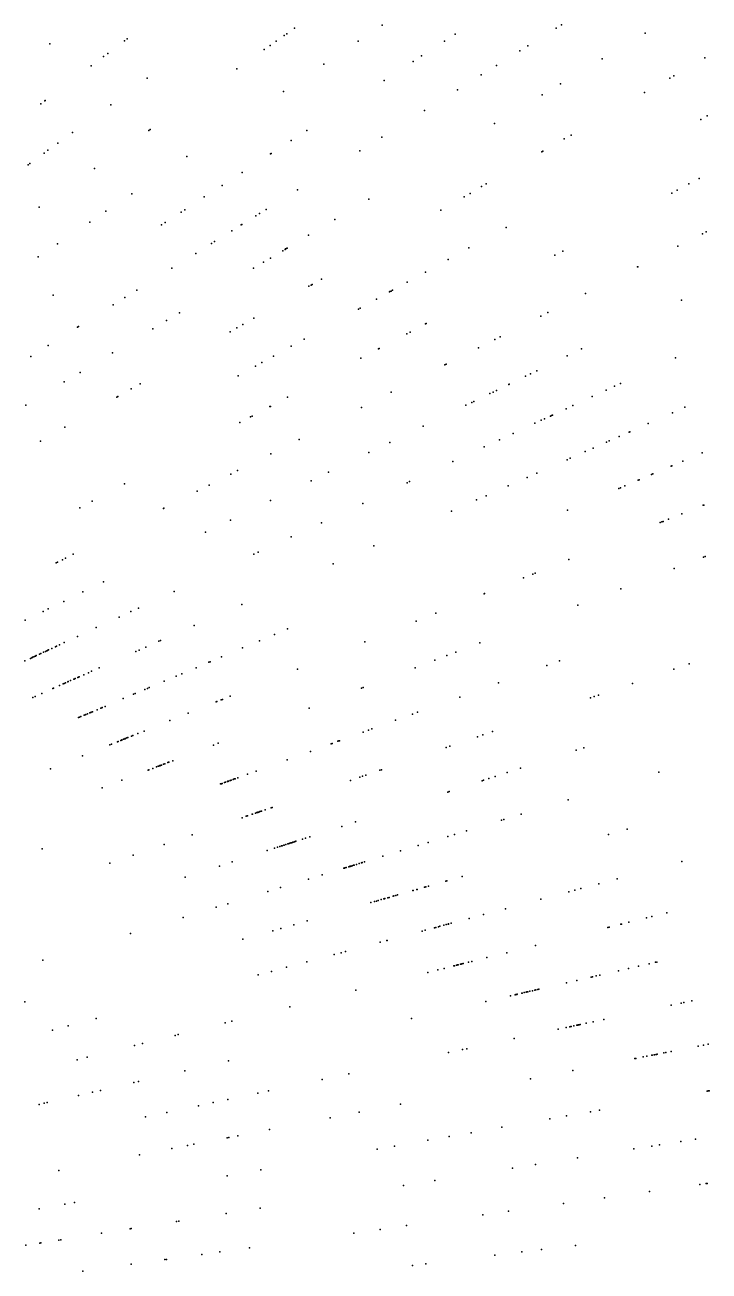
# Model space of a CAD drawing. Header units: metres. Extents: x -4327 to 4266, y -3886 to 3992.
# Drawn here: x 372.2 to 506.3, y 53.9 to 298.3 of the extents above; entities that cross this region are included whole.
import ezdxf

# ---------------------------------------------------------------- set-up
doc = ezdxf.new("R2010")
doc.units = ezdxf.units.M

msp = doc.modelspace()

# ---------------------------------------------------------------- linework, layer by layer
for p in [(442.2, 298.27, 2472.88), (477.36, 298.29, 2471.97), (423.04, 296.21, 2439.43), (423.55, 296.57, 2468.94), (425.06, 297.63, 2477.75), (456.55, 296.49, 2477.91), (476.36, 297.66, 2473.01), (493.77, 296.69, 2479.72), (377.07, 294.6, 2479.75), (391.7, 295.17, 2469.26), (392.25, 295.58, 2472.69), (419.09, 293.45, 2469.82), (420.28, 294.28, 2470.03), (421.48, 295.13, 2477.13), (437.51, 295.1, 2479.46), (454.43, 295.11, 2472.83), (470.78, 294.17, 2475.26), (387.59, 292.07, 2471.55), (388.44, 292.71, 2469.81), (448.31, 291.13, 2478.26), (449.95, 292.2, 2474.25), (469.22, 293.2, 2473.37), (485.34, 291.62, 2467.88), (485.37, 291.64, 2480.44), (505.5, 291.85, 2475.87), (385.17, 290.25, 2470.36), (413.74, 289.7, 2472.18), (430.8, 290.58, 2474.53), (461.66, 288.48, 2465.11), (464.64, 290.34, 2474.57), (396.18, 287.84, 2486.74), (442.59, 287.42, 2453.13), (477.16, 286.71, 2469.54), (498.63, 287.88, 2478.5), (499.38, 288.32, 2463.92), (422.91, 285.25, 2469.36), (457.01, 285.57, 2465.8), (473.62, 284.58, 2482.76), (493.65, 285.01, 2465.98), (375.3, 282.81, 2478.85), (376.12, 283.42, 2476.87), (376.15, 283.45, -3.72), (389.04, 282.65, 2477.51), (450.5, 281.5, 2482.55), (464.27, 278.96, 2471.85), (504.68, 279.75, 2465.63), (505.96, 280.46, 2465.8), (381.53, 277.2, -88.07), (396.47, 277.61, -84.12), (396.74, 277.8, -83.63), (427.46, 277.59, 2480.94), (442.13, 276.27, 2469.31), (479.27, 276.7, 2480.26), (376.73, 273.71, -91.17), (378.63, 275.09, 2476.16), (424.39, 275.6, 2483.73), (477.91, 275.92, 2460.63), (375.95, 273.14, 2480.85), (403.94, 272.46, -84.41), (420.37, 272.99, 2467.1), (420.5, 273.07, 2467.83), (437.86, 273.61, 2472.16), (473.53, 273.39, 2456.89), (473.74, 273.51, 2470.67), (372.83, 270.88, 2475.21), (373.19, 271.14, 2492.68), (385.82, 270.15, 2484.5), (414.8, 269.38, -79.86), (410.87, 266.82, -85.14), (461.72, 266.58, 2484.95), (462.62, 267.1, 2483.19), (502.36, 267.11, 2467.5), (504.34, 268.16, 2483.41), (393.14, 265.17, 2450.28), (407.37, 264.55, 2488.03), (425.66, 265.98, 2456.75), (439.63, 264.15, 2475.94), (458.28, 264.59, 2473.02), (459.45, 265.26, 2472.73), (498.99, 265.32, 2469.41), (500.08, 265.9, 2468.61), (375, 262.57, 2473.75), (388.08, 261.76, 2447.38), (402.81, 261.59, -87.8), (403.54, 262.06, -85.79), (419.48, 262.12, -82.64), (453.7, 261.94, 2468.01), (384.91, 259.62, 2478.64), (398.95, 259.08, 2472.4), (399.68, 259.55, -13.39), (414.61, 259.07, -92.13), (414.74, 259.16, -89.95), (417.44, 260.84, -93.31), (418.21, 261.33, 2447.82), (432.94, 260.13, 2472.18), (412.79, 257.94, -84.32), (427.81, 257.05, 2463.45), (466.51, 258.59, 2472.88), (505, 257.31, 2489.03), (505.74, 257.69, 2473.97), (378.59, 255.36, 2475.23), (408.75, 255.42, -85.4), (409.39, 255.81, -86.89), (423.19, 254.28, -93.59), (423.31, 254.35, -94.18), (423.45, 254.43, 2480.03), (423.58, 254.51, -91.17), (459.22, 254.55, 2453.7), (500.21, 254.87, 2490.51), (374.82, 252.82, 2480.89), (405.68, 253.49, 2479.02), (418.97, 251.75, 2474.94), (418.98, 251.75, 2446.91), (420.36, 252.58, -82.2), (422.76, 254.02, -82.12), (455.14, 252.29, 2484.84), (476.1, 253.15, 2467.26), (477.61, 253.95, 2475.08), (401.01, 250.58, 2479.56), (417.04, 250.58, -82.65), (450.71, 249.83, 2447.34), (492.27, 250.82, 2476.11), (492.32, 250.85, 2476.36), (427.87, 247.03, -88.92), (428.28, 247.27, -86.23), (428.5, 247.39, -86.27), (430.33, 248.45, -94.2), (447.16, 247.86, 2468.1), (377.74, 245.31, 2479.17), (391.79, 244.82, 2481.36), (394.17, 246.3, 2481.34), (441.1, 244.5, 2475.4), (443.65, 245.92, -91.87), (443.76, 245.98, -79.08), (444, 246.11, -80.55), (444.27, 246.26, -78.61), (482.1, 245.64, 2482.21), (389.48, 243.38, 2474.24), (437.56, 242.54, 2469.33), (437.92, 242.74, -87.3), (437.92, 242.74, -87.3), (500.88, 244.3, 2472.22), (399.93, 240.3, 2475.92), (402.52, 241.86, 2484.51), (414.95, 239.57, 2475.81), (417.09, 240.8, 2474.06), (450.73, 239.66, 2450.9), (450.83, 239.71, -77.88), (450.87, 239.73, -77.6), (473.32, 241.17, 2482.55), (474.7, 241.87, 2476.59), (382.5, 239.01, 2474.99), (382.68, 239.13, 2483.84), (397.28, 238.71, 2481.84), (412.41, 238.11, 2475.1), (413.74, 238.87, 2475.83), (447.08, 237.72, 2457.89), (447.7, 238.04, -92.97), (465.35, 237.11, 2460.43), (376.79, 235.44, 2484.08), (424.42, 235.26, 2478.44), (426.92, 236.64, 2478.65), (441.5, 234.75, 2474.99), (441.61, 234.81, -79.92), (461.09, 234.94, -88.49), (464.32, 236.58, 2481.62), (481.33, 234.76, 2476.25), (373.34, 233.29, 2476.93), (389.39, 233.97, 2477.45), (420.96, 233.34, 2479.72), (438.07, 232.93, 2469.66), (478.52, 233.39, 2474.88), (499.69, 233.01, 2477.39), (383.05, 230.16, 2482.86), (417.43, 231.39, 2473.37), (418.66, 232.06, 2473.36), (454.54, 231.6, -82.37), (454.79, 231.73, 2457.3), (471.29, 229.86, 2476.86), (472.51, 230.46, -92.25), (379.93, 228.29, 2478.17), (394.78, 227.93, 2478.43), (413.98, 229.47, 2474.64), (467.05, 227.8, -86.23), (467.15, 227.84, 2461.73), (470.34, 229.4, -73.98), (487.75, 227.44, 2488.47), (488.93, 227.99, 2474.89), (390.22, 225.29, 2442.28), (390.45, 225.43, 2474), (393.03, 226.91, 2452.36), (423.67, 225.27, 2472.11), (444.02, 226.24, 2473.55), (463.33, 225.98, -82.08), (463.98, 226.3, -80.75), (464.63, 226.62, 2468.45), (483.39, 225.41, -76), (486.13, 226.69, 2486.81), (372.39, 223.75, 2475.67), (420.23, 223.44, 2481.01), (420.32, 223.49, 2481.5), (438.18, 223.26, 2475.88), (458.65, 223.7, -21.58), (459.8, 224.26, 2442.76), (460.17, 224.44, 2478.42), (478.29, 223.03, 2479.46), (479.61, 223.64, -78.65), (501.56, 223.31, 2473.3), (414.34, 220.31, 2475.41), (416.44, 221.42, 2473.18), (416.73, 221.58, 2482.28), (472.15, 220.17, -84.41), (473.4, 220.75, -85.22), (474.03, 221.05, -79.19), (475.2, 221.59, -87.01), (475.43, 221.7, -82.35), (475.6, 221.78, 2478.81), (494.36, 220.1, 2489.1), (499.11, 222.22, 2493.34), (380, 219.4, 2484.55), (450.24, 219.59, 2472.52), (467.9, 218.18, 2471.91), (488.7, 217.58, 2473.57), (490.62, 218.44, -88.22), (490.76, 218.5, -88.84), (375.25, 216.65, 2477.14), (425.93, 217.02, 2477.3), (443.72, 216.42, -17.64), (462.22, 215.53, -27.7), (465.22, 216.94, 2471.25), (483.58, 215.3, -85.77), (486.23, 216.48, -85.04), (486.75, 216.72, -92.3), (420.41, 214.21, 2488.92), (439.63, 214.42, 2483.8), (456.07, 212.67, 2483.79), (478.47, 213.03, -77.84), (479.07, 213.3, 2470.45), (482.03, 214.61, 2459.28), (501.15, 212.73, 2478.15), (504.98, 214.35, 2471.34), (412.56, 210.21, 2479.39), (413.89, 210.89, 2479.87), (431.7, 210.55, 2474.57), (472.55, 210.39, 2449.99), (495.27, 210.23, -92.91), (498.89, 211.77, 2486.37), (498.99, 211.81, 2486.85), (391.75, 208.3, 2480.63), (408.34, 208.06, 2484.08), (428.33, 208.91, 2484.2), (447.11, 208.49, 2476.59), (447.6, 208.72, 2486.43), (466.9, 207.88, 2480.9), (470.66, 209.55, 2480.31), (489.82, 207.92, -91.88), (492.41, 209.01, -75.63), (492.63, 209.11, -75.66), (495.05, 210.14, 2473.71), (405.97, 206.85, 2484.82), (462.6, 205.96, 2471.66), (488.6, 207.4, -83.03), (488.93, 207.54, 2475.66), (382.94, 203.61, 2471.48), (385.39, 204.92, 2479.37), (399.34, 203.47, 2482.36), (399.42, 203.51, 2482.86), (420.36, 205.02, 2474.44), (438.45, 204.45, 2477.97), (455.8, 202.94, -32.57), (460.73, 205.13, 2475.4), (478.56, 203.14, 2475.75), (505.14, 204.09, 2473.46), (505.14, 204.09, 2473.46), (505.27, 204.14, -89.51), (412.52, 201.2, 2480.14), (430.34, 200.67, 2489.88), (496.74, 200.69, -78.72), (497.04, 200.82, -83.26), (497.29, 200.92, 2473.52), (498.35, 201.34, 2472.25), (500.95, 202.4, -85.42), (407.57, 198.79, 2480.64), (424.41, 197.91, 2462.88), (440.57, 196.15, 2484.63), (379.57, 193.4, -86.79), (380.15, 193.69, -75.35), (381.69, 194.48, -85.09), (417.07, 194.48, 2449.39), (417.92, 194.88, 2476.69), (478.84, 193.47, 2479.54), (505.19, 193.92, -81.63), (505.55, 194.06, -78.97), (378.34, 192.77, -86.03), (378.62, 192.92, 2485.18), (432.6, 192.61, 2468.49), (472.2, 190.78, -76.54), (499.43, 191.71, 2480.21), (387.63, 189.06, -85.91), (469.92, 189.86, 2480.76), (471.78, 190.61, 2476.77), (383.59, 187.09, -86.71), (401.48, 187.21, 2484.57), (462.23, 186.75, 2474.53), (462.3, 186.78, 2481.91), (489, 187.71, 2474.16), (375.81, 183.29, 2453.38), (376.76, 183.76, 2484.13), (379.82, 185.25, -89.7), (394.45, 183.93, -81.28), (414.71, 184.64, 2483.35), (480.58, 184.48, 2471.46), (372.25, 181.56, -96.45), (390.66, 182.17, -87.08), (392.94, 183.23, 2478.62), (448.89, 181.36, -47.82), (452.75, 182.92, 2479.63), (386.2, 180.09, 2475.85), (405.36, 180.48, 2480.88), (421.14, 178.76, 2457.27), (423.65, 179.83, 2487.02), (377.49, 176.03, -86.99), (378.21, 176.36, -103.69), (378.42, 176.46, 2482.63), (379, 176.73, -87.58), (379.91, 177.15, 2484.13), (382.5, 178.36, -88.63), (395.92, 176.28, -86.82), (398.47, 177.41, -86.89), (398.8, 177.56, -83.74), (414.88, 176.11, 2480.89), (418.16, 177.5, 2477.45), (438.86, 177.31, 2460.13), (461.38, 177.11, 2481.01), (372.21, 173.56, -101.33), (373.29, 174.07, 2482.06), (373.55, 174.19, -96.22), (373.72, 174.27, -93.19), (373.94, 174.37, -93.24), (374.21, 174.49, -93.07), (374.25, 174.52, -92.85), (374.29, 174.53, -93.8), (374.44, 174.6, -90.77), (375.05, 174.89, -98.99), (375.34, 175.03, -97.64), (375.88, 175.28, -93.96), (376.22, 175.44, -81.28), (376.48, 175.55, -88.65), (376.61, 175.61, -80.42), (376.69, 175.65, -79.97), (376.8, 175.71, -79.29), (393.92, 175.39, 2481.06), (394.57, 175.67, 2477.13), (410.74, 174.35, 2479.16), (452.54, 173.72, 2475.74), (454.88, 174.61, 2481.36), (456.69, 175.31, 2476.91), (476.99, 173.61, -58.82), (384.64, 171.25, -84.82), (385.28, 171.54, -104.54), (386.78, 172.2, 2476.06), (405.76, 172.24, 2480.13), (408.26, 173.29, 2495.39), (408.51, 173.4, 2458.01), (425.61, 171.96, 2443.25), (448.7, 172.24, 2483.42), (474.48, 172.7, -55.72), (499.42, 171.96, 2475.02), (502.42, 173, 2476.64), (378.98, 168.73, -101.15), (379.71, 169.06, -88.7), (379.89, 169.14, -95.88), (379.93, 169.16, -88.75), (380.15, 169.25, -99.06), (380.64, 169.47, -98.95), (380.7, 169.5, -95.37), (381.14, 169.7, -95.48), (381.77, 169.97, -78.75), (381.84, 170.01, -87.3), (382.03, 170.09, -105.36), (382.58, 170.34, -101.87), (382.73, 170.4, -82.5), (382.87, 170.47, -80.4), (383.74, 170.85, 2456.6), (399.53, 169.59, 2481.32), (401.86, 170.58, -86.22), (402.99, 171.06, 2478.89), (465.05, 169.27, 2470.42), (491.28, 169.16, 2454.35), (373.77, 166.41, 2449.06), (374.2, 166.61, 2485.22), (375.51, 167.19, 2485.49), (377.65, 168.14, -98.65), (377.78, 168.2, -99.16), (393.5, 167.03, 2483.73), (393.84, 167.18, 2477.83), (395.7, 167.97, -89.05), (396.24, 168.19, -87.45), (396.56, 168.33, -88.26), (412.46, 166.65, -82.83), (438.19, 168.21, 2475.9), (438.53, 168.33, 2463.11), (457.43, 166.49, 2443.74), (483.09, 166.34, -62.59), (483.79, 166.58, -60.7), (484.61, 166.87, 2454.05), (386.37, 164, -96.78), (387.09, 164.31, -104.24), (387.25, 164.38, -103.55), (387.32, 164.41, -104.3), (387.92, 164.66, -78.94), (391.47, 166.17, 2479.04), (409.72, 165.54, 2486.29), (409.85, 165.59, -81.55), (410.69, 165.93, 2484.32), (410.93, 166.03, -83.52), (427.94, 164.27, 2454.56), (382.68, 162.44, -102.81), (382.93, 162.55, -101.68), (383.17, 162.64, -99.57), (383.81, 162.92, -90.89), (384, 163, 2480.41), (384.17, 163.07, -89.07), (384.44, 163.19, -88.89), (384.93, 163.39, -92.35), (385.1, 163.47, -93.83), (385.19, 163.5, -85.02), (385.44, 163.61, -102.1), (400.64, 161.87, 2486.23), (404.21, 163.31, 2484.29), (444.87, 161.92, 2475.13), (448.17, 163.12, 2486.17), (449.18, 163.49, 2484.43), (393.36, 158.93, -78.75), (394.31, 159.31, 2470.92), (395.56, 159.81, -111.7), (438.52, 159.61, 2476.41), (439.57, 159.99, 2474.93), (440.22, 160.23, 2485.99), (461.98, 159.07, 2473.96), (463.85, 159.72, 2484.02), (388.85, 157.1, -101.53), (389.17, 157.24, -101.13), (390.33, 157.71, -94.66), (390.49, 157.77, -92.77), (391.01, 157.98, -100.39), (391.17, 158.04, -91.72), (391.23, 158.07, -98.27), (391.56, 158.2, -97.86), (391.57, 158.21, -86.04), (391.61, 158.22, -99.82), (391.84, 158.31, -85.86), (391.85, 158.32, 2471.63), (391.92, 158.34, -84.2), (392.19, 158.46, -94.87), (392.41, 158.54, -78.8), (393.08, 158.82, -112.98), (409.16, 157.06, -85.32), (410.07, 157.41, -84.26), (432.26, 157.33, -77.62), (432.4, 157.38, 2486.53), (433.57, 157.81, -76.82), (433.76, 157.88, 2486.77), (433.88, 157.92, -76.36), (454.79, 156.6, 2485.38), (455.51, 156.84, 2474.8), (460.93, 158.71, 2482.59), (481.78, 156.54, -63.18), (383.52, 154.95, 2492.66), (401.17, 154, -78.07), (423.64, 154.19, 2489.25), (428.15, 155.83, 2477.2), (480.23, 156.04, -62.14), (377.2, 152.4, 2485.17), (396.38, 152.15, -104.51), (396.52, 152.21, -96.23), (397.27, 152.5, -103.76), (397.99, 152.77, -90.25), (398.33, 152.9, -84.75), (398.37, 152.92, -84.52), (398.4, 152.93, -112.23), (398.62, 153.02, -88.21), (398.68, 153.04, -112.06), (398.76, 153.07, -88.72), (398.91, 153.13, -98.52), (398.95, 153.14, -90.22), (399.34, 153.29, -107.27), (399.61, 153.4, -106.1), (400.24, 153.64, -102.31), (400.35, 153.68, -92.74), (400.41, 153.7, -91.29), (417.52, 151.96, -125.7), (441.75, 152.11, 2486.74), (442.12, 152.23, 2473.95), (466.75, 151.66, 2477.87), (469.37, 152.51, 2477.57), (496.44, 151.78, 2472.08), (391.19, 150.16, 2483.14), (410.56, 149.43, -108.81), (410.72, 149.49, -114.18), (410.88, 149.55, -115.5), (411.35, 149.72, -113.59), (411.53, 149.78, -103.5), (411.91, 149.92, -90.05), (411.94, 149.93, -93.56), (411.98, 149.95, -94.56), (412, 149.96, -90.82), (412.14, 150.01, -91.35), (412.45, 150.12, -93.42), (412.5, 150.14, -109.83), (412.65, 150.19, -88.72), (413.02, 150.33, -104.38), (413.24, 150.41, -96.61), (413.29, 150.43, -96.37), (413.38, 150.46, -91.13), (413.39, 150.46, -95.89), (413.93, 150.66, -92), (415.83, 151.35, -78.9), (436.04, 150.14, 2476.93), (437.83, 150.76, -80.48), (438.39, 150.95, -78.5), (439.02, 151.17, -74.45), (461.84, 150.06, 2480.16), (462.11, 150.15, 2467.36), (463.15, 150.49, 2458.74), (464.36, 150.88, 2479.38), (387.35, 148.69, 2483.58), (455.08, 147.86, 2465.24), (455.36, 147.95, 2481.23), (419.3, 144.38, -104.04), (420.45, 144.77, -98.71), (420.64, 144.84, -95.45), (478.68, 146.35, 2484.58), (414.76, 142.81, 2483.81), (415.55, 143.09, -106.65), (415.79, 143.17, -107.73), (415.85, 143.19, -108.51), (416.76, 143.5, -94.32), (416.8, 143.52, -116.7), (417.41, 143.73, -93.46), (417.41, 143.73, -93.46), (417.66, 143.81, -91), (417.79, 143.86, -87.77), (417.83, 143.87, -97.34), (417.85, 143.88, -114.42), (417.89, 143.89, -91.05), (417.96, 143.92, -94.34), (418.18, 143.99, -105.8), (418.26, 144.02, -108.63), (418.48, 144.1, -86.66), (418.57, 144.13, -86.18), (437.03, 142, -80.38), (465.63, 142.36, 2486.78), (466.05, 142.49, 2453.57), (469.47, 143.53, 2478.6), (404.99, 139.45, 2480.54), (434.29, 141.11, -83.73), (456.38, 139.53, -77.59), (458.74, 140.25, 2457.11), (486.61, 139.53, -89.12), (490.25, 140.58, -89.21), (399.47, 137.55, 2479.01), (421.74, 137.03, -103.01), (422.2, 137.18, -103.13), (422.5, 137.28, -109.35), (422.6, 137.31, -107.83), (422.94, 137.42, -92.63), (423, 137.44, -107.17), (423.04, 137.45, -92.14), (423.35, 137.55, -94.24), (423.36, 137.56, -112.92), (423.72, 137.67, -104.01), (423.79, 137.7, -90.78), (424.02, 137.77, -90.83), (424.14, 137.81, -93.9), (424.3, 137.86, 2486.54), (424.33, 137.87, -85.34), (424.46, 137.91, -100.6), (424.63, 137.97, -90.2), (424.7, 137.99, -85.92), (424.81, 138.03, -89.23), (425.03, 138.1, -113.11), (425.15, 138.14, -109.52), (425.31, 138.19, -106.72), (426.59, 138.61, -118.75), (427.18, 138.8, -118.39), (428.07, 139.09, 2492.94), (449.26, 137.35, -78.22), (451.26, 137.97, 2481.79), (455.08, 139.13, -78.17), (375.56, 136.69, 2458.22), (393.45, 135.47, 2449.66), (419.69, 136.36, 2482.84), (421.1, 136.82, -106.94), (442.38, 135.25, -117.35), (445.82, 136.3, -82.86), (388.83, 133.89, 2445.16), (410.32, 133.32, 2474.42), (412.83, 134.14, 2481.57), (434.71, 132.9, -104.82), (434.84, 132.94, -101.98), (434.94, 132.98, -104.87), (435.14, 133.04, -95.81), (435.14, 133.04, -95.81), (435.71, 133.21, -95.42), (435.85, 133.25, -100.65), (435.85, 133.25, -109.55), (435.93, 133.28, -101.45), (435.97, 133.29, -91.59), (436.14, 133.34, -108.31), (436.36, 133.41, -107.31), (436.63, 133.49, -89.4), (436.64, 133.49, -83.98), (436.71, 133.52, -86.31), (436.74, 133.53, -84.77), (437.17, 133.66, -85.11), (437.74, 133.83, -102.13), (438.17, 133.96, -114.37), (438.23, 133.98, -83.25), (438.34, 134.02, -98.08), (438.79, 134.15, -99.49), (500.95, 134.23, -87.81), (403.62, 131.14, 2473.86), (427.77, 130.78, 2485.32), (430.49, 131.61, 2485.56), (454.72, 130.39, 2480.55), (454.88, 130.44, -87.57), (457.91, 131.3, 2483.22), (484.68, 129.87, -75.97), (488.27, 130.83, 2453.72), (419.83, 128.35, 2477.91), (422.33, 129.12, 2476.94), (443.31, 127.12, -100.53), (443.61, 127.2, -89.05), (444.38, 127.42, -98.92), (444.54, 127.47, -112.76), (444.92, 127.58, -102.21), (445.26, 127.68, 2480.37), (448.23, 128.53, -89.19), (448.31, 128.55, 2482.32), (449.03, 128.76, -87.5), (449.07, 128.77, -85.92), (450.5, 129.18, -88.84), (450.54, 129.19, -88.59), (450.59, 129.2, -97.37), (450.8, 129.26, -84.41), (451.29, 129.4, -120.73), (478.83, 128.3, 2488.61), (480.02, 128.62, -72.75), (481.18, 128.93, 2458.79), (409.69, 125.25, 2481.03), (411.99, 125.96, 2478.84), (440.02, 126.17, 2481.13), (440.71, 126.37, -105.71), (441.09, 126.48, -103.96), (441.47, 126.59, -102.21), (442.06, 126.76, 2485.06), (442.57, 126.9, -96.94), (442.64, 126.92, -105.91), (442.68, 126.94, -104.6), (442.76, 126.96, -106.47), (466.38, 124.97, -77.42), (473.3, 126.82, 2481.08), (403.24, 123.28, 2490.56), (427.52, 122.59, 2471.04), (459.3, 123.07, -102.84), (462.07, 123.81, 2479.02), (490.59, 122.32, -74.01), (494.06, 123.18, 2478.49), (495.09, 123.44, -87.82), (498.04, 124.18, 2477.9), (392.9, 120.12, 2484.26), (420.78, 120.66, 2486.51), (422.39, 121.12, 2456.76), (424.9, 121.84, 2487.02), (450.1, 120.6, -98.38), (450.68, 120.76, -94.26), (452.46, 121.24, -98.9), (452.73, 121.31, -100.03), (453.24, 121.44, 2475.17), (453.55, 121.53, -95.93), (454.34, 121.74, -93.16), (454.75, 121.85, -85.53), (454.77, 121.86, -90.85), (455.15, 121.96, -87.46), (455.19, 121.97, -87.21), (455.2, 121.97, -91.2), (455.22, 121.98, -81.38), (455.76, 122.12, -88.12), (486.44, 121.28, 2474.48), (486.73, 121.35, 2475.95), (489.03, 121.93, -74.62), (489.11, 121.95, -72.39), (414.93, 118.98, 2475.65), (441.81, 118.38, 2486.79), (443.12, 118.73, -101.05), (443.2, 118.76, -99.49), (472.25, 117.74, -120.93), (375.74, 114.88, 2485.13), (432.85, 115.98, 2489.74), (434.16, 116.33, 2489.5), (435.01, 116.56, 2478.92), (462.77, 115.38, 2486.17), (466.66, 116.35, -76.58), (420.51, 112.68, 2480.84), (423.5, 113.48, 2482.58), (427.47, 114.54, 2482.11), (451.16, 112.49, 2482.33), (453.12, 112.97, 2478.13), (454.35, 113.28, -123.42), (456.27, 113.76, -96.34), (456.38, 113.79, -94.49), (456.82, 113.9, -93.51), (456.83, 113.9, -92.18), (456.83, 113.9, -92.18), (456.97, 113.94, -91.41), (457.11, 113.97, -91.97), (457.12, 113.97, -90.64), (457.59, 114.09, -89.4), (457.73, 114.12, 2488.43), (457.86, 114.16, -98.28), (458.08, 114.21, -95.92), (459.16, 114.48, -91.58), (459.78, 114.63, -82.62), (488.56, 112.79, 2481.86), (490.54, 113.25, -86.08), (492.49, 113.7, -73.43), (494.57, 114.18, 2484.43), (495.81, 114.47, 2463.24), (496.05, 114.52, -85.62), (417.94, 111.99, 2481.56), (478.34, 110.43, 2485.74), (480.37, 110.9, -75.47), (483.17, 111.55, 2475.32), (483.43, 111.61, 2483.68), (484.17, 111.78, 2459.56), (484.92, 111.95, 2477.25), (437.05, 108.97, -111.39), (467.41, 107.91, -99.92), (468.28, 108.11, -96.82), (468.43, 108.15, -96.04), (468.51, 108.16, -90.34), (468.6, 108.18, 2477.76), (468.72, 108.21, -95.82), (469.57, 108.41, -91.36), (469.68, 108.43, -96.02), (470.06, 108.52, 2478.23), (470.46, 108.61, -86.36), (470.56, 108.64, -87.19), (470.81, 108.69, -88.6), (471.19, 108.78, -87.85), (471.68, 108.9, -99.73), (472.12, 109, -80.95), (472.18, 109.01, -98.46), (472.33, 109.05, -79.63), (472.71, 109.13, -100.77), (472.95, 109.19, -77.28), (372.22, 106.73, 2484.25), (424.15, 105.75, 2467.33), (462.52, 106.78, 2489.14), (498.89, 106.04, -86.07), (500.8, 106.45, 2478.42), (501.37, 106.57, -73.04), (502.95, 106.9, 2475.41), (386.16, 103.47, 2458.96), (412.77, 102.92, 2455.67), (447.99, 103.43, 2476.94), (483.56, 102.78, -76.5), (485.67, 103.23, -102.57), (485.69, 103.24, -103.7), (377.62, 101.18, 2490.25), (380.71, 102.01, 2458.1), (402.26, 100.29, 2448.65), (411.45, 102.59, 2488.12), (476.72, 101.33, -102.34), (478.29, 101.66, -98.23), (479.01, 101.82, -94.5), (479.23, 101.86, -90.67), (479.25, 101.87, -98.43), (479.79, 101.98, -86.08), (480.39, 102.11, -83.98), (480.61, 102.16, -87.05), (480.66, 102.17, -88.17), (480.81, 102.2, -87.36), (481.05, 102.25, -87.41), (482.21, 102.5, -83.47), (393.7, 98.16, 2487.12), (395.25, 98.55, 2488.38), (401.63, 100.14, 2486.03), (468.12, 99.5, 2472.87), (504.19, 98, 2472.72), (505.18, 98.2, -74.48), (506.1, 98.38, 2488.91), (382.42, 95.35, 2475.32), (384.4, 95.84, 2488.16), (455.24, 96.76, 2477.16), (457.97, 97.34, 2447.88), (458.79, 97.52, 2481.56), (491.72, 95.58, -95.81), (491.97, 95.63, -100.97), (493.38, 95.9, -102.69), (494.11, 96.05, -90.88), (495.08, 96.23, -92.48), (495.16, 96.25, 2475.89), (495.53, 96.32, -84.05), (495.58, 96.33, -105.44), (495.95, 96.4, -82.99), (495.97, 96.41, -84.41), (496.16, 96.44, -96.1), (497.42, 96.69, -76.72), (497.8, 96.76, -105.62), (498.84, 96.96, -102.96), (403.52, 93.16, 2478.9), (412.11, 95.14, 2481.72), (479.57, 93.22, 2480.85), (393.56, 90.86, 2484.38), (394.44, 91.06, 2464.47), (430.44, 91.49, 2483.82), (435.71, 92.61, 2490.48), (471.28, 91.61, 2480.72), (382.73, 88.36, 2484.39), (385.44, 88.99, 2450.02), (387.03, 89.35, 2485.97), (417.89, 88.83, 2482.25), (419.95, 89.26, 2478.34), (505.93, 89.21, -108.17), (506.12, 89.24, -94.24), (506.18, 89.25, -98.02), (506.3, 89.27, -108.84), (375.03, 86.58, 2487.14), (376.01, 86.81, 2484.71), (376.58, 86.94, 2479.56), (406.21, 86.34, 2485.8), (409.09, 86.95, 2478.46), (411.96, 87.57, 2487.6), (445.8, 86.65, 2484.33), (395.82, 84.13, 2480.46), (400.03, 85.03, 2481.27), (432.05, 83.98, 2468.57), (437.71, 85.08, 2477.44), (475.09, 83.77, 2478.23), (478.36, 84.35, 2459.49), (483.03, 85.17, 2483.53), (484.8, 85.48, 2464.31), (420.14, 81.67, 2446.85), (459.65, 81.05, 2484.28), (465.68, 82.11, 2486.94), (404.07, 78.54, 2480.58), (405.31, 78.79, 2479.86), (411.87, 80.06, 2478.23), (412.16, 80.12, 2479.96), (413.92, 80.46, 2449.98), (444.66, 78.41, 2485.32), (451.2, 79.56, 2483.34), (455.33, 80.29, 2483.32), (495.06, 78.41, 2473.99), (496.59, 78.65, 2474.69), (500.74, 79.31, 2481.49), (503.61, 79.76, 2481.92), (394.69, 76.72, 2481.64), (400.97, 77.94, 2478.31), (441.22, 77.8, 2473.76), (480.53, 76.11, 2477.68), (491.57, 77.86, 2484.39), (378.85, 73.64, 2484.96), (418.44, 73.78, 2476.82), (467.78, 74.09, 2461.6), (472.28, 74.8, 2463.52), (411.83, 72.62, 2478.21), (452.56, 71.68, 2483.59), (504.47, 70.9, 2472.82), (505.7, 71.07, 2472.05), (505.9, 71.1, 2473.03), (446.41, 70.7, 2480.15), (494.61, 69.51, 2444.75), (375.01, 66.13, 2451.86), (380.04, 67.01, 2484.71), (381.93, 67.34, 2461.64), (418.33, 66.26, 2485.17), (477.77, 67.15, 2478.48), (485.81, 68.28, 2484.02), (401.89, 63.65, 2485.67), (402.37, 63.73, 2488.63), (411.66, 65.2, 2478.2), (461.94, 64.92, 2475.43), (467.01, 65.63, 2487.69), (387.2, 61.33, 2488.31), (392.84, 62.22, 2480.57), (393.04, 62.25, 2481.8), (436.66, 61.37, -102.69), (441.83, 62.09, 2478.92), (446.99, 62.82, 2484.58), (372.37, 58.98, -97.83), (375.13, 59.41, 2454.29), (375.31, 59.44, -101.26), (378.84, 60, 2469.64), (379.22, 60.06, -100.97), (480.11, 58.95, 2484.86), (399.94, 56.21, 2467.16), (406.89, 57.18, 2484.5), (410.39, 57.68, 2480.62), (416.2, 58.49, 2482.42), (464.3, 57.01, 2474.93), (469.57, 57.66, 2480.79), (473.47, 58.13, 2486.66), (383.57, 53.91, 2484.99), (393.06, 55.24, 2449.8), (399.62, 56.16, 2482.16), (448.16, 55.03, 2477.69), (450.8, 55.35, 2484.58)]:
    msp.add_point(p)

doc.saveas('drawing.dxf')
